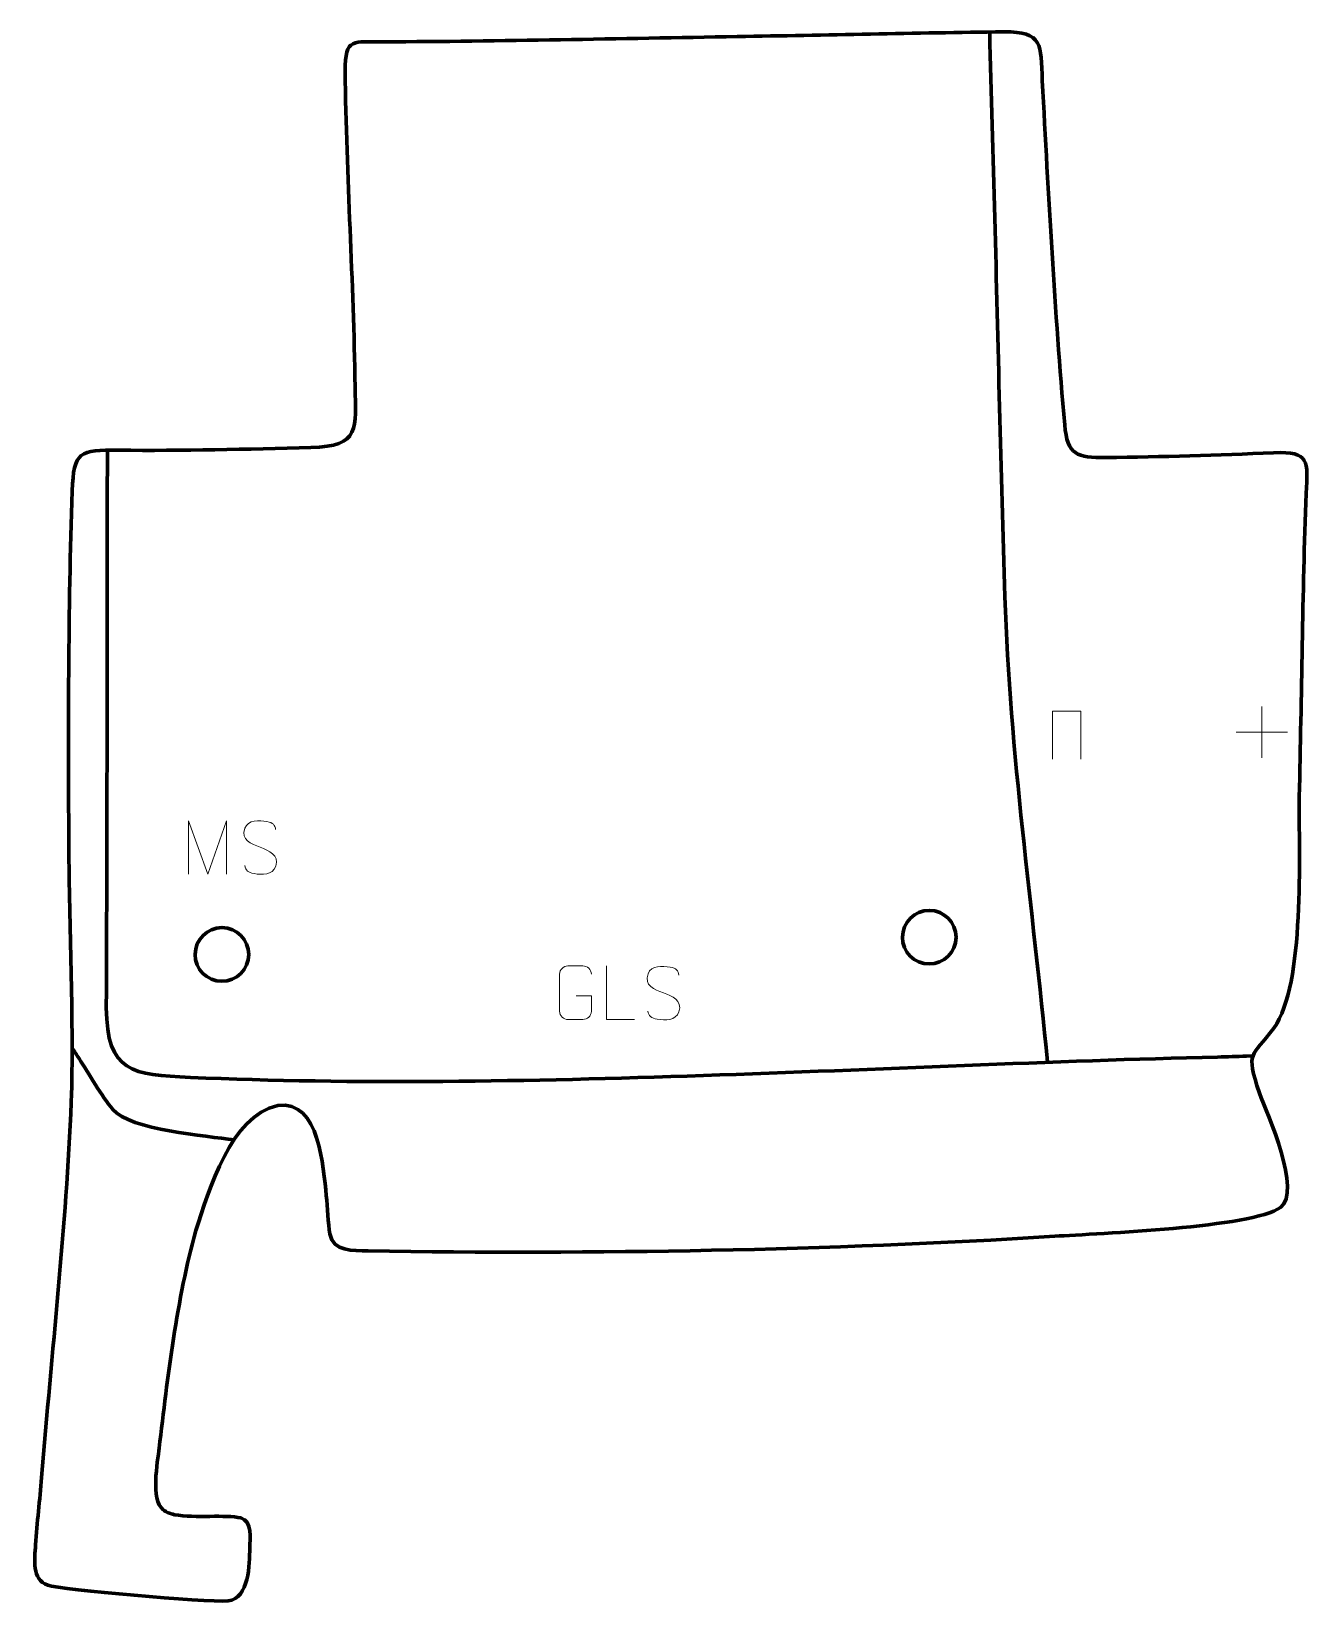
# Model space of a CAD drawing. Header units: millimetres. Extents: x 1118 to 1715, y 107 to 839.
import ezdxf

# ---------------------------------------------------------------- set-up
doc = ezdxf.new("R2010")
doc.units = ezdxf.units.MM
doc.header["$MEASUREMENT"] = 0
doc.layers.add('layer 2', color=7, linetype='Continuous')
doc.layers.add('layer 3', color=7, linetype='Continuous')

msp = doc.modelspace()

# ---------------------------------------------------------------- linework, layer by layer
at = {"layer": 'layer 2', "color": 142, "lineweight": 158}
for points, knots in [([(1565.4475, 838.8939), (1566.2372, 809.9732), (1567.0268, 781.0527), (1567.8165, 752.132), (1567.8165, 752.132), (1569.4227, 693.2944), (1570.6534, 634.4063), (1572.536, 575.5871), (1572.536, 575.5871), (1574.8523, 503.2268), (1585.4903, 430.7406), (1592.3938, 358.6651)], [0, 0, 0, 0, 0.25, 0.25, 0.25, 0.25, 0.5, 0.5, 0.5, 0.5, 1, 1, 1, 1]), ([(1153.8748, 643.909), (1153.7187, 557.252), (1153.8048, 470.6124), (1153.3734, 383.9543), (1153.3734, 383.9543), (1153.595, 353.6105), (1165.6049, 352.6699), (1192.6374, 351.4693), (1192.6374, 351.4693), (1345.2082, 344.6929), (1518.4942, 357.3432), (1671.7475, 360.9567), (1671.7475, 360.9567), (1676.253, 361.0628), (1680.7573, 361.2168), (1685.2623, 361.3469), (1685.2623, 361.3469), (1685.2623, 361.3469), (1688.2656, 361.4337), (1688.2656, 361.4337)], [0, 0, 0, 0, 0.16666667, 0.16666667, 0.16666667, 0.16666667, 0.33333333, 0.33333333, 0.33333333, 0.33333333, 0.5, 0.5, 0.5, 0.5, 0.66666667, 0.66666667, 0.66666667, 0.66666667, 1, 1, 1, 1]), ([(1212.9426, 322.3315), (1200.1429, 324.1639), (1164.4219, 326.9325), (1156.4262, 336.4493), (1156.4262, 336.4493), (1151.1967, 342.6736), (1145.2761, 353.1681), (1140.6357, 360.312), (1140.6357, 360.312), (1139.564, 361.9381), (1138.4883, 363.5612), (1137.4117, 365.1839)], [0, 0, 0, 0, 0.25, 0.25, 0.25, 0.25, 0.5, 0.5, 0.5, 0.5, 1, 1, 1, 1])]:
    msp.add_open_spline(points, degree=3, knots=knots, dxfattribs=at)
at = {"layer": 'layer 2', "color": 250, "lineweight": 9}
for points, knots in [([(1594.8214, 499.8951), (1594.8214, 499.8951), (1594.8214, 522.2454), (1594.8214, 522.2454), (1594.8214, 522.2454), (1594.8214, 522.2454), (1607.9397, 522.2454), (1607.9397, 522.2454), (1607.9397, 522.2454), (1607.9397, 522.2454), (1607.9397, 499.8951), (1607.9397, 499.8951)], [0, 0, 0, 0, 0.25, 0.25, 0.25, 0.25, 0.5, 0.5, 0.5, 0.5, 1, 1, 1, 1]), ([(1191.7712, 446.1614), (1191.7712, 446.1614), (1191.7712, 471.1193), (1191.7712, 471.1193), (1191.7712, 471.1193), (1191.7712, 471.1193), (1200.6963, 446.1614), (1200.6963, 446.1614), (1200.6963, 446.1614), (1200.6963, 446.1614), (1209.4562, 471.1188), (1209.4562, 471.1188), (1209.4562, 471.1188), (1209.4562, 471.1188), (1209.4562, 446.1614), (1209.4562, 446.1614)], [0, 0, 0, 0, 0.2, 0.2, 0.2, 0.2, 0.4, 0.4, 0.4, 0.4, 0.6, 0.6, 0.6, 0.6, 1, 1, 1, 1]), ([(1225.1634, 458.8113), (1220.9151, 460.2817), (1216.007, 462.0775), (1218.0121, 467.5978), (1218.0121, 467.5978), (1219.5156, 471.7377), (1224.7292, 471.3492), (1228.3328, 470.7481), (1228.3328, 470.7481), (1231.1934, 470.2709), (1232.0581, 469.0577), (1232.3687, 466.9736)], [0, 0, 0, 0, 0.25, 0.25, 0.25, 0.25, 0.5, 0.5, 0.5, 0.5, 1, 1, 1, 1]), ([(1225.1634, 458.8112), (1229.182, 457.1645), (1234.2115, 455.2762), (1232.3775, 449.9159), (1232.3775, 449.9159), (1230.9177, 445.6495), (1226.0069, 445.9062), (1222.2808, 446.4609), (1222.2808, 446.4609), (1219.5308, 446.8707), (1218.3099, 448.0842), (1217.9319, 450.1964)], [0, 0, 0, 0, 0.25, 0.25, 0.25, 0.25, 0.5, 0.5, 0.5, 0.5, 1, 1, 1, 1]), ([(1372.4973, 389.4503), (1372.4973, 389.4503), (1379.6654, 389.4503), (1379.6654, 389.4503), (1379.6654, 389.4503), (1379.6654, 389.4503), (1379.6654, 382.2822), (1379.6654, 382.2822), (1379.6654, 382.2822), (1379.5257, 379.9588), (1377.8485, 378.4792), (1375.7007, 378.4684), (1375.7007, 378.4684), (1373.3689, 378.4688), (1371.0369, 378.4688), (1368.7054, 378.4684), (1368.7054, 378.4684), (1366.7805, 378.363), (1364.8083, 380.2475), (1364.8195, 382.2648), (1364.8195, 382.2648), (1364.8199, 388.0349), (1364.8199, 393.8046), (1364.8195, 399.5739), (1364.8195, 399.5739), (1364.8237, 401.712), (1366.5705, 403.4312), (1368.7228, 403.4178), (1368.7228, 403.4178), (1371.0485, 403.4178), (1373.3746, 403.4178), (1375.7007, 403.4178), (1375.7007, 403.4178), (1377.6474, 403.4532), (1379.6388, 401.9617), (1379.6654, 399.524)], [0, 0, 0, 0, 0.1, 0.1, 0.1, 0.1, 0.2, 0.2, 0.2, 0.2, 0.3, 0.3, 0.3, 0.3, 0.4, 0.4, 0.4, 0.4, 0.5, 0.5, 0.5, 0.5, 0.6, 0.6, 0.6, 0.6, 0.7, 0.7, 0.7, 0.7, 0.8, 0.8, 0.8, 0.8, 1, 1, 1, 1]), ([(1399.7169, 378.4645), (1399.7169, 378.4645), (1386.7678, 378.4645), (1386.7678, 378.4645), (1386.7678, 378.4645), (1386.7678, 378.4645), (1386.7678, 403.4181), (1386.7678, 403.4181)], [0, 0, 0, 0, 0.33333333, 0.33333333, 0.33333333, 0.33333333, 1, 1, 1, 1]), ([(1413.2424, 390.9414), (1408.9941, 392.4118), (1404.086, 394.2076), (1406.0911, 399.7279), (1406.0911, 399.7279), (1407.5946, 403.8678), (1412.8082, 403.4793), (1416.4118, 402.8782), (1416.4118, 402.8782), (1419.2724, 402.401), (1420.1371, 401.1878), (1420.4477, 399.1037)], [0, 0, 0, 0, 0.25, 0.25, 0.25, 0.25, 0.5, 0.5, 0.5, 0.5, 1, 1, 1, 1]), ([(1413.2424, 390.9413), (1417.261, 389.2946), (1422.2905, 387.4063), (1420.4565, 382.046), (1420.4565, 382.046), (1418.9967, 377.7796), (1414.0859, 378.0363), (1410.3598, 378.591), (1410.3598, 378.591), (1407.6098, 379.0008), (1406.3889, 380.2143), (1406.0109, 382.3265)], [0, 0, 0, 0, 0.25, 0.25, 0.25, 0.25, 0.5, 0.5, 0.5, 0.5, 1, 1, 1, 1])]:
    msp.add_open_spline(points, degree=3, knots=knots, dxfattribs=at)
for points in [[(1692.3702, 524.4295), (1692.3702, 524.4295), (1692.3702, 500.4516), (1692.3702, 500.4516)], [(1680.3813, 512.4405), (1680.3813, 512.4405), (1704.3592, 512.4405), (1704.3592, 512.4405)]]:
    msp.add_open_spline(points, degree=3, dxfattribs=at)
at = {"layer": 'layer 2', "color": 142, "lineweight": 200}
for points in [[(1537.2298, 404.3303), (1530.3263, 404.3499), (1524.7458, 409.9623), (1524.7654, 416.8658), (1524.7654, 416.8658), (1524.785, 423.7692), (1530.3974, 429.3498), (1537.3009, 429.3302), (1537.3009, 429.3302), (1544.2044, 429.3105), (1549.7849, 423.6982), (1549.7653, 416.7947), (1549.7653, 416.7947), (1549.7457, 409.8912), (1544.1334, 404.3106), (1537.2298, 404.3303)], [(1207.2702, 396.2724), (1200.3667, 396.2921), (1194.7861, 401.9044), (1194.8058, 408.8079), (1194.8058, 408.8079), (1194.8254, 415.7114), (1200.4377, 421.292), (1207.3413, 421.2723), (1207.3413, 421.2723), (1214.2448, 421.2527), (1219.8253, 415.6403), (1219.8057, 408.7369), (1219.8057, 408.7369), (1219.786, 401.8334), (1214.1737, 396.2528), (1207.2702, 396.2724)]]:
    msp.add_open_spline(points, degree=3, knots=[0, 0, 0, 0, 0.2, 0.2, 0.2, 0.2, 0.4, 0.4, 0.4, 0.4, 0.6, 0.6, 0.6, 0.6, 1, 1, 1, 1], dxfattribs=at)
at = {"layer": 'layer 3', "color": 242, "lineweight": 158}
msp.add_open_spline([(1269.4399, 673.4201), (1268.7482, 722.6295), (1265.3326, 771.6012), (1264.8103, 820.6918), (1264.8103, 820.6918), (1264.6417, 836.5259), (1268.7092, 834.2612), (1282.7644, 834.3235), (1282.7644, 834.3235), (1337.5708, 834.566), (1392.8564, 835.8673), (1447.6956, 836.7852), (1447.6956, 836.7852), (1489.1074, 837.4837), (1530.6165, 838.4919), (1572.0159, 838.9748), (1572.0159, 838.9748), (1590.5375, 839.1909), (1589.1334, 833.1875), (1590.0095, 816.2459), (1590.0095, 816.2459), (1592.7768, 763.0165), (1595.8265, 708.7525), (1600.4388, 655.6806), (1600.4388, 655.6806), (1601.6466, 641.7842), (1606.0711, 640.3232), (1619.7922, 640.4573), (1619.7922, 640.4573), (1645.8341, 640.7951), (1671.8794, 641.6556), (1697.8998, 642.7094), (1697.8998, 642.7094), (1715.1497, 643.408), (1713.708, 638.7888), (1713.1065, 623.7806), (1713.1065, 623.7806), (1711.2907, 576.8177), (1710.9991, 529.3386), (1709.8766, 482.2801), (1709.8766, 482.2801), (1709.527, 456.2268), (1712.73, 394.7029), (1698.0003, 374.4701), (1698.0003, 374.4701), (1687.669, 360.2789), (1684.7165, 364.2972), (1691.267, 344.1017), (1691.267, 344.1017), (1695.0778, 334.4472), (1711.2192, 298.2273), (1701.0397, 290.8098), (1701.0397, 290.8098), (1688.1241, 281.3985), (1615.8444, 278.641), (1595.816, 277.3722), (1595.816, 277.3722), (1489.7655, 270.6369), (1381.712, 268.9214), (1275.491, 270.5141), (1275.491, 270.5141), (1268.3501, 270.752), (1259.2867, 270.1004), (1257.6708, 278.4708), (1257.6708, 278.4708), (1256.7325, 283.331), (1256.6892, 290.9176), (1256.0067, 296.3635), (1256.0067, 296.3635), (1254.4659, 309.4014), (1253.0781, 340.9094), (1233.3617, 338.3389), (1233.3617, 338.3389), (1211.4128, 333.5703), (1201.2259, 298.8221), (1195.1216, 280.053), (1195.1216, 280.053), (1186.3883, 248.4636), (1181.8552, 211.3338), (1178.0438, 178.6339), (1178.0438, 178.6339), (1177.2887, 172.0402), (1173.8946, 154.4468), (1179.9136, 149.8201), (1179.9136, 149.8201), (1181.3188, 148.7399), (1183.1007, 148.0196), (1185.1327, 147.5358), (1185.1327, 147.5358), (1194.969, 145.7662), (1209.0722, 147.7415), (1216.1458, 146.008), (1216.1458, 146.008), (1221.5641, 144.6801), (1220.3583, 136.221), (1220.2835, 131.9525), (1220.2835, 131.9525), (1220.1522, 124.4637), (1220.0761, 108.681), (1210.234, 107.3223), (1210.234, 107.3223), (1199.2951, 106.5599), (1132.2005, 112.6057), (1126.0437, 114.6959), (1126.0437, 114.6959), (1118.4362, 117.2786), (1119.9335, 126.7525), (1120.3802, 133.5143), (1120.3802, 133.5143), (1121.0569, 143.7603), (1122.37, 154.462), (1123.1932, 164.8472), (1123.1932, 164.8472), (1127.867, 222.9047), (1134.659, 281.8812), (1137.0238, 339.9783), (1137.0238, 339.9783), (1138.2632, 378.3158), (1136.1606, 417.7664), (1135.9201, 456.3061), (1135.9201, 456.3061), (1135.5909, 512.1969), (1135.5236, 569.0702), (1137.4807, 624.903), (1137.4807, 624.903), (1138.0869, 643.5334), (1140.9172, 644.0728), (1159.2216, 643.8987), (1159.2216, 643.8987), (1188.7044, 643.6185), (1219.31, 644.3739), (1248.8325, 645.1331), (1248.8325, 645.1331), (1272.0229, 645.7294), (1269.7926, 654.2041), (1269.4399, 673.4201)], degree=3, knots=[0, 0, 0, 0, 0.02857143, 0.02857143, 0.02857143, 0.02857143, 0.05714286, 0.05714286, 0.05714286, 0.05714286, 0.08571429, 0.08571429, 0.08571429, 0.08571429, 0.11428571, 0.11428571, 0.11428571, 0.11428571, 0.14285714, 0.14285714, 0.14285714, 0.14285714, 0.17142857, 0.17142857, 0.17142857, 0.17142857, 0.2, 0.2, 0.2, 0.2, 0.22857143, 0.22857143, 0.22857143, 0.22857143, 0.25714286, 0.25714286, 0.25714286, 0.25714286, 0.28571429, 0.28571429, 0.28571429, 0.28571429, 0.31428571, 0.31428571, 0.31428571, 0.31428571, 0.34285714, 0.34285714, 0.34285714, 0.34285714, 0.37142857, 0.37142857, 0.37142857, 0.37142857, 0.4, 0.4, 0.4, 0.4, 0.42857143, 0.42857143, 0.42857143, 0.42857143, 0.45714286, 0.45714286, 0.45714286, 0.45714286, 0.48571429, 0.48571429, 0.48571429, 0.48571429, 0.51428571, 0.51428571, 0.51428571, 0.51428571, 0.54285714, 0.54285714, 0.54285714, 0.54285714, 0.57142857, 0.57142857, 0.57142857, 0.57142857, 0.6, 0.6, 0.6, 0.6, 0.62857143, 0.62857143, 0.62857143, 0.62857143, 0.65714286, 0.65714286, 0.65714286, 0.65714286, 0.68571429, 0.68571429, 0.68571429, 0.68571429, 0.71428571, 0.71428571, 0.71428571, 0.71428571, 0.74285714, 0.74285714, 0.74285714, 0.74285714, 0.77142857, 0.77142857, 0.77142857, 0.77142857, 0.8, 0.8, 0.8, 0.8, 0.82857143, 0.82857143, 0.82857143, 0.82857143, 0.85714286, 0.85714286, 0.85714286, 0.85714286, 0.88571429, 0.88571429, 0.88571429, 0.88571429, 0.91428571, 0.91428571, 0.91428571, 0.91428571, 0.94285714, 0.94285714, 0.94285714, 0.94285714, 1, 1, 1, 1], dxfattribs=at)

doc.saveas('drawing.dxf')
